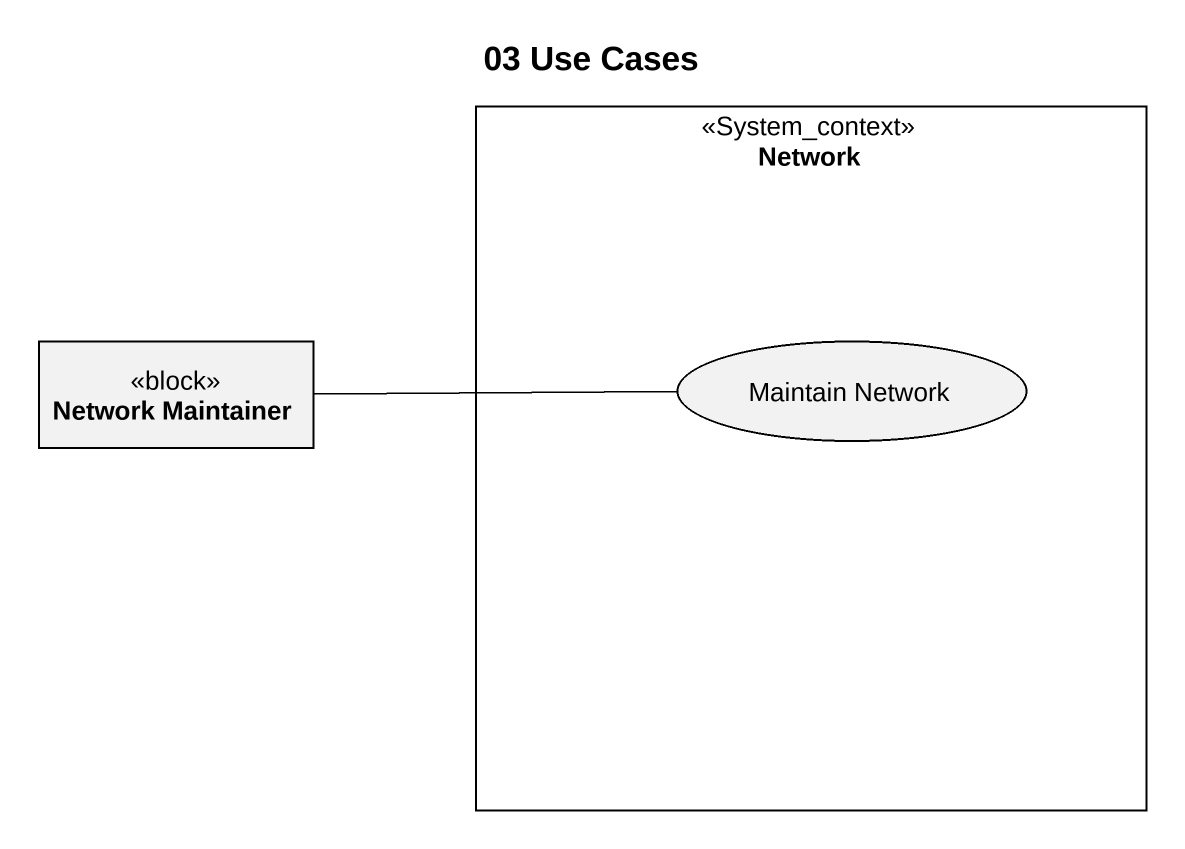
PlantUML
@startuml
title 03 Use Cases
allowmixing
hide circle
hide empty members
rectangle "Network" as Network_ <<System_context>> {
  usecase "Maintain Network" as Maintain_Network
}
class "Network Maintainer" as Network_Maintainer <<block>>
Network_Maintainer -right- Maintain_Network
@enduml
